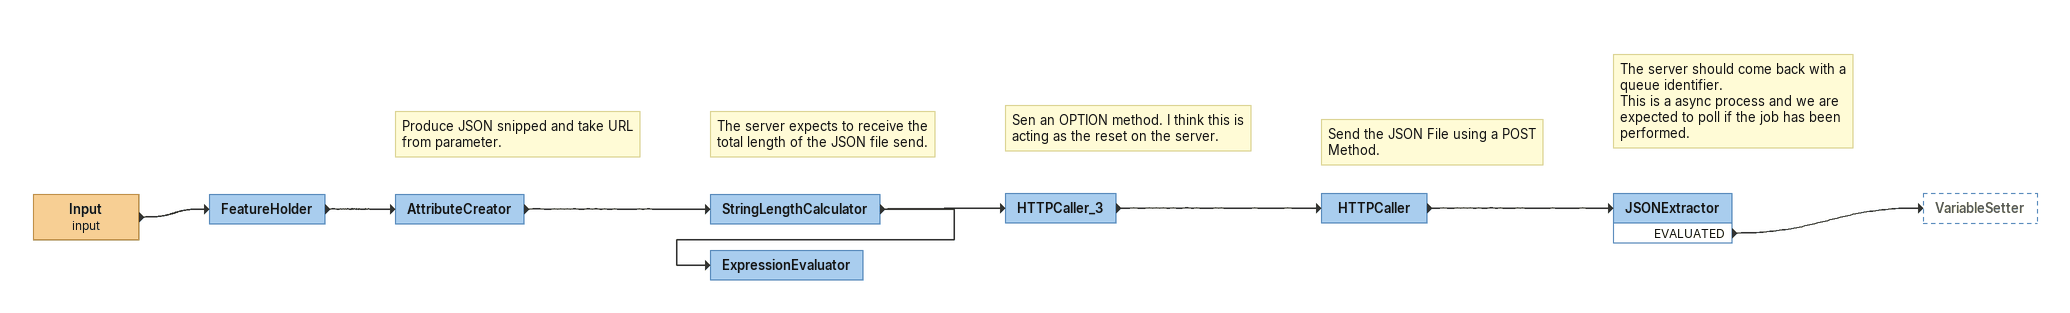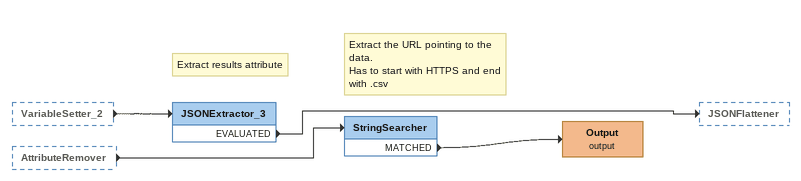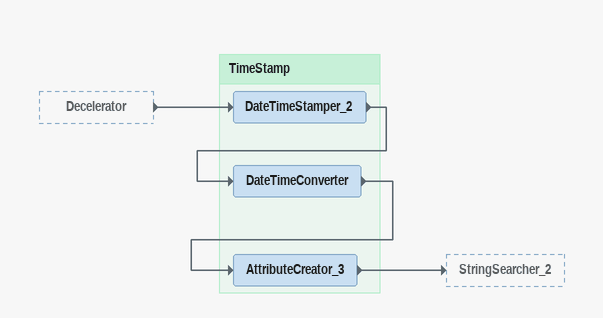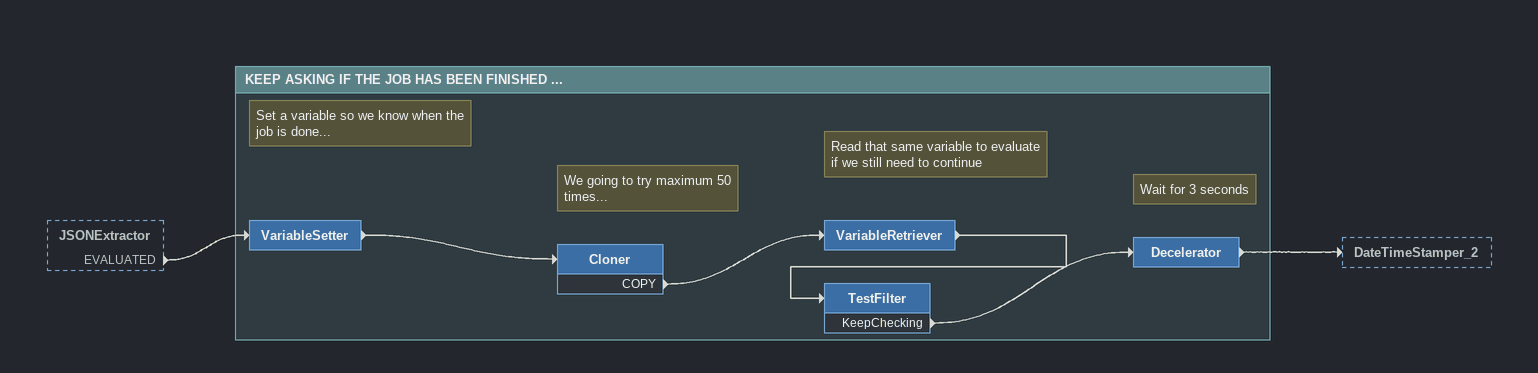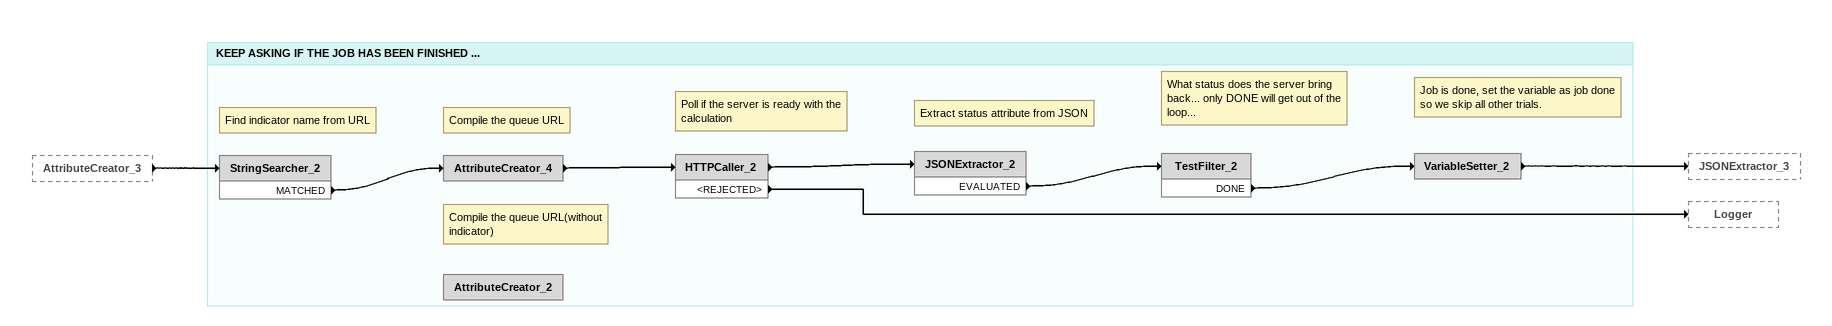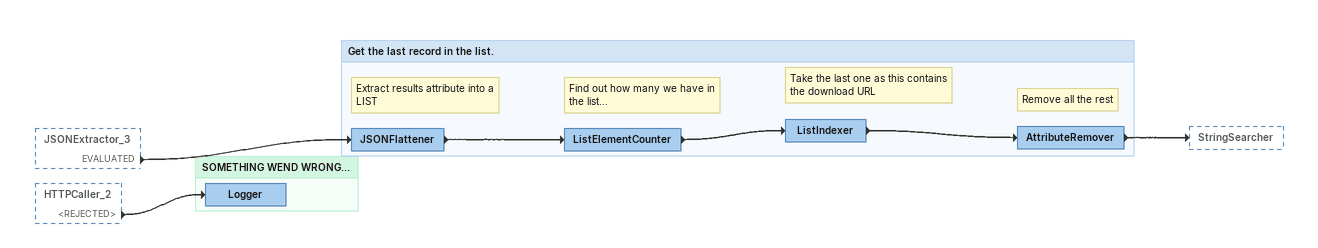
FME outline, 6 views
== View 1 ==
Input (input)
    -> FeatureHolder
FeatureHolder
    -> AttributeCreator
Note: Produce JSON snipped and take URL from parameter.
AttributeCreator
    -> StringLengthCalculator
Note: The server expects to receive the total length of the JSON file send.
StringLengthCalculator
    -> ExpressionEvaluator
    -> HTTPCaller_3
Note: Sen an OPTION method. I think this is acting as the reset on the server.
HTTPCaller_3
    -> HTTPCaller
Note: Send the JSON File using a POST Method.
HTTPCaller
    -> JSONExtractor
Note: The server should come back with a queue identifier. / This is a async process and we are expected to poll if the job has been performed.
JSONExtractor
    EVALUATED -> VariableSetter
ExpressionEvaluator

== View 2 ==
VariableSetter_2 [outside]
    -> JSONExtractor_3
AttributeRemover [outside]
    -> StringSearcher
Note: Extract results attribute
JSONExtractor_3
    EVALUATED -> JSONFlattener
Note: Extract the URL pointing to the data. / Has to start with HTTPS and end with .csv
StringSearcher
    MATCHED -> Output (output)
Output (output)

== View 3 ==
Decelerator [outside]
    -> DateTimeStamper_2

Bookmark: TimeStamp
DateTimeStamper_2
    -> DateTimeConverter
DateTimeConverter
    -> AttributeCreator_3
AttributeCreator_3
    -> StringSearcher_2

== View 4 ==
JSONExtractor [outside]
    EVALUATED -> VariableSetter

Bookmark: KEEP ASKING IF THE JOB HAS BEEN FINISHED ...
Note: Set a variable so we know when the job is done...
VariableSetter
    -> Cloner
Note: We going to try maximum 50 times...
Cloner
    COPY -> VariableRetriever
Note: Read that same variable to evaluate if we still need to continue
VariableRetriever
    -> TestFilter
TestFilter
    KeepChecking -> Decelerator
Note: Wait for 3 seconds
Decelerator
    -> DateTimeStamper_2

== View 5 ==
AttributeCreator_3 [outside]
    -> StringSearcher_2

Bookmark: KEEP ASKING IF THE JOB HAS BEEN FINISHED ...
Note: Find indicator name from URL
StringSearcher_2
    MATCHED -> AttributeCreator_4
Note: Compile the queue URL
AttributeCreator_4
    -> HTTPCaller_2
Note: Poll if the server is ready with the calculation
HTTPCaller_2
    -> JSONExtractor_2
    <REJECTED> -> Logger
Note: Extract status attribute from JSON
JSONExtractor_2
    EVALUATED -> TestFilter_2
Note: What status does the server bring back... only DONE will get out of the loop...
TestFilter_2
    DONE -> VariableSetter_2
Note: Job is done, set the variable as job done so we skip all other trials.
VariableSetter_2
    -> JSONExtractor_3
Note: Compile the queue URL(without indicator)
AttributeCreator_2

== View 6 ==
JSONExtractor_3 [outside]
    EVALUATED -> JSONFlattener
HTTPCaller_2 [outside]
    <REJECTED> -> Logger

Bookmark: Get the last record in the list.
Note: Extract results attribute into a LIST
JSONFlattener
    -> ListElementCounter
Note: Find out how many we have in the list...
ListElementCounter
    -> ListIndexer
Note: Take the last one as this contains the download URL
ListIndexer
    -> AttributeRemover
Note: Remove all the rest
AttributeRemover
    -> StringSearcher

Bookmark: SOMETHING WEND WRONG...
Logger
